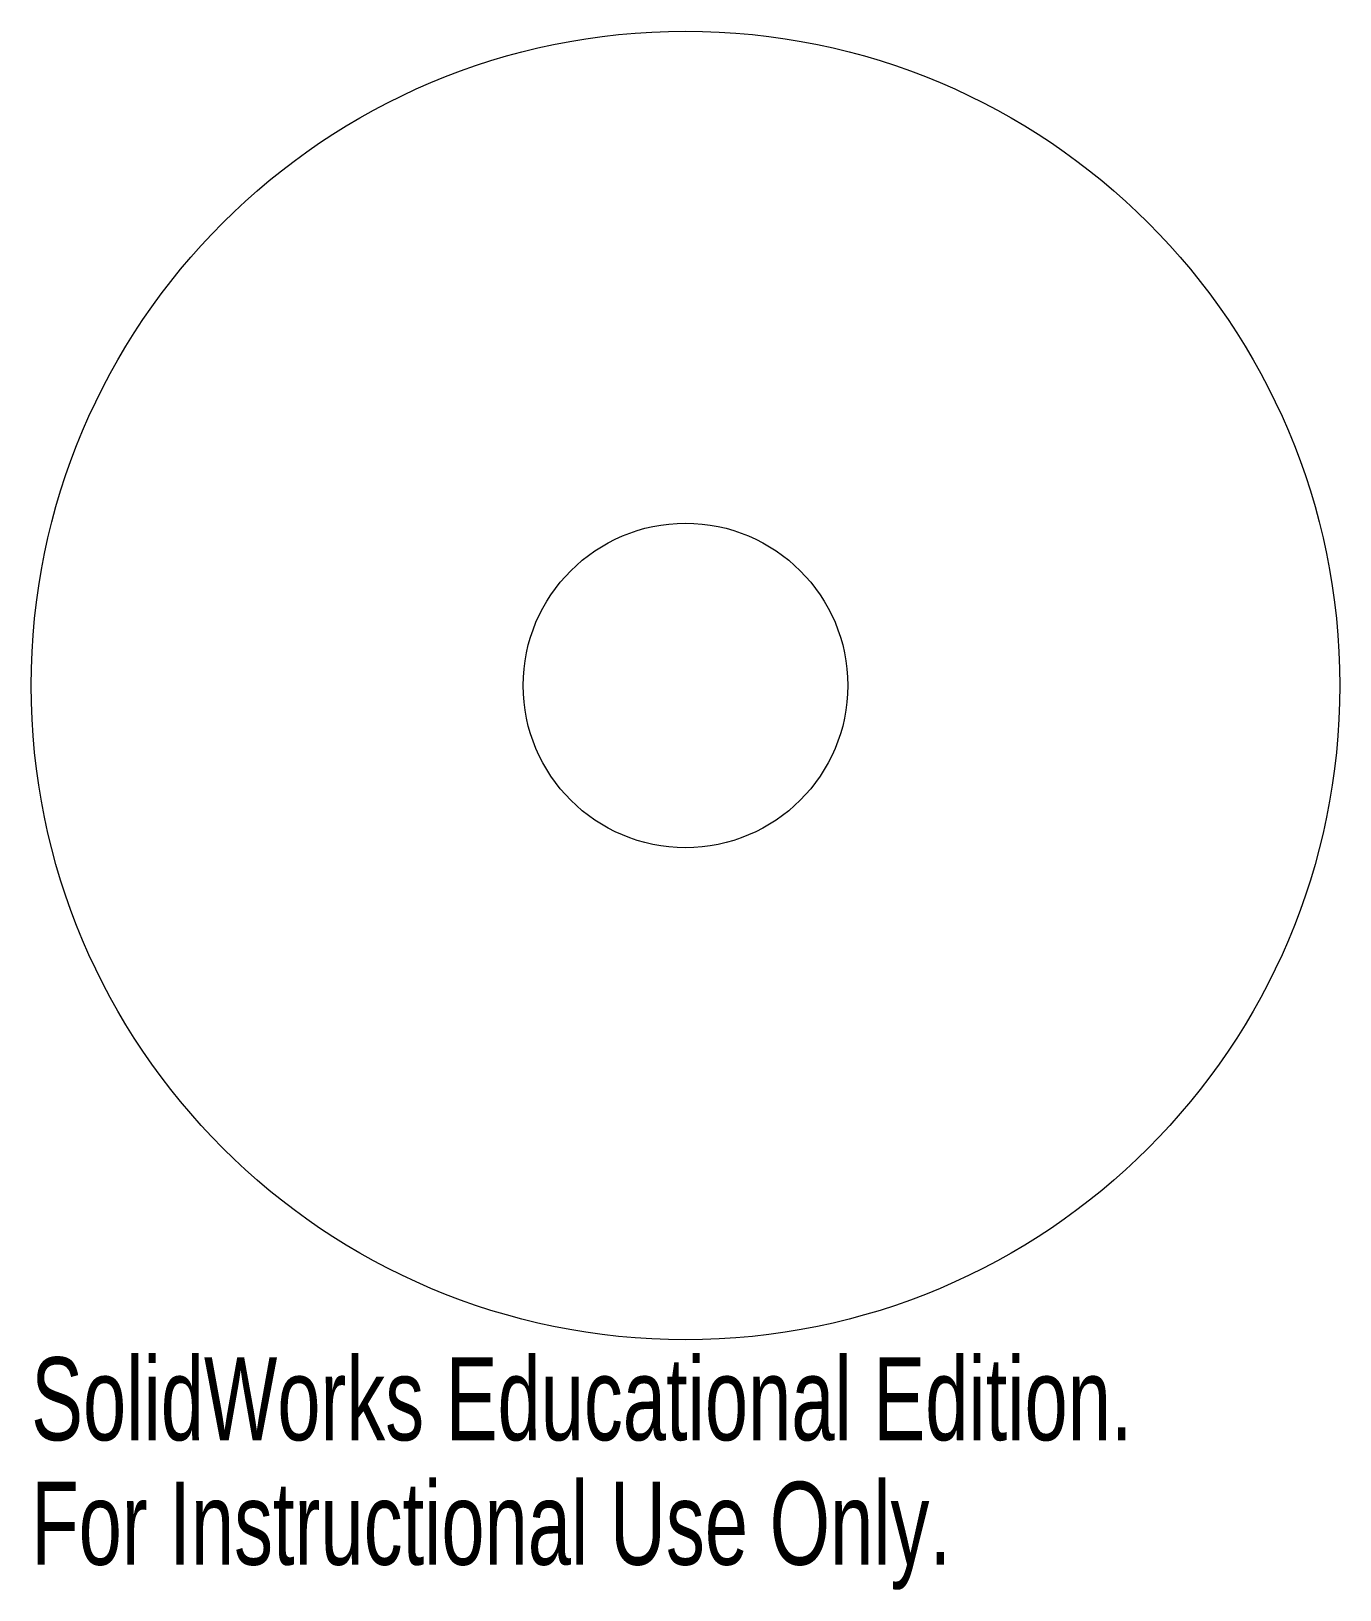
# Model space of a CAD drawing. Header units: millimetres. Extents: x -38.1 to 38.1, y -52.7 to 38.1.
import ezdxf

# ---------------------------------------------------------------- set-up
doc = ezdxf.new("R2010")
doc.units = ezdxf.units.MM
doc.styles.add('SLDTEXTSTYLE0', font='TXT', dxfattribs={"width": 0.7})

msp = doc.modelspace()

# ---------------------------------------------------------------- linework, layer by layer
at = {"color": 7, "linetype": 'Continuous', "lineweight": 15}
for radius in [38.1, 9.449]:
    msp.add_circle((0, 0), radius, dxfattribs=at)

# ---------------------------------------------------------------- texts
at = {"color": 7, "linetype": 'Continuous', "char_height": 4.83362, "attachment_point": 1, "style": 'SLDTEXTSTYLE0'}
for s, insert in [('SolidWorks Educational Edition.', (-38.1, -39.12)), ('For Instructional Use Only.', (-38.1, -46.37))]:
    msp.add_mtext(s, dxfattribs=dict(at, insert=insert))

doc.saveas('drawing.dxf')
